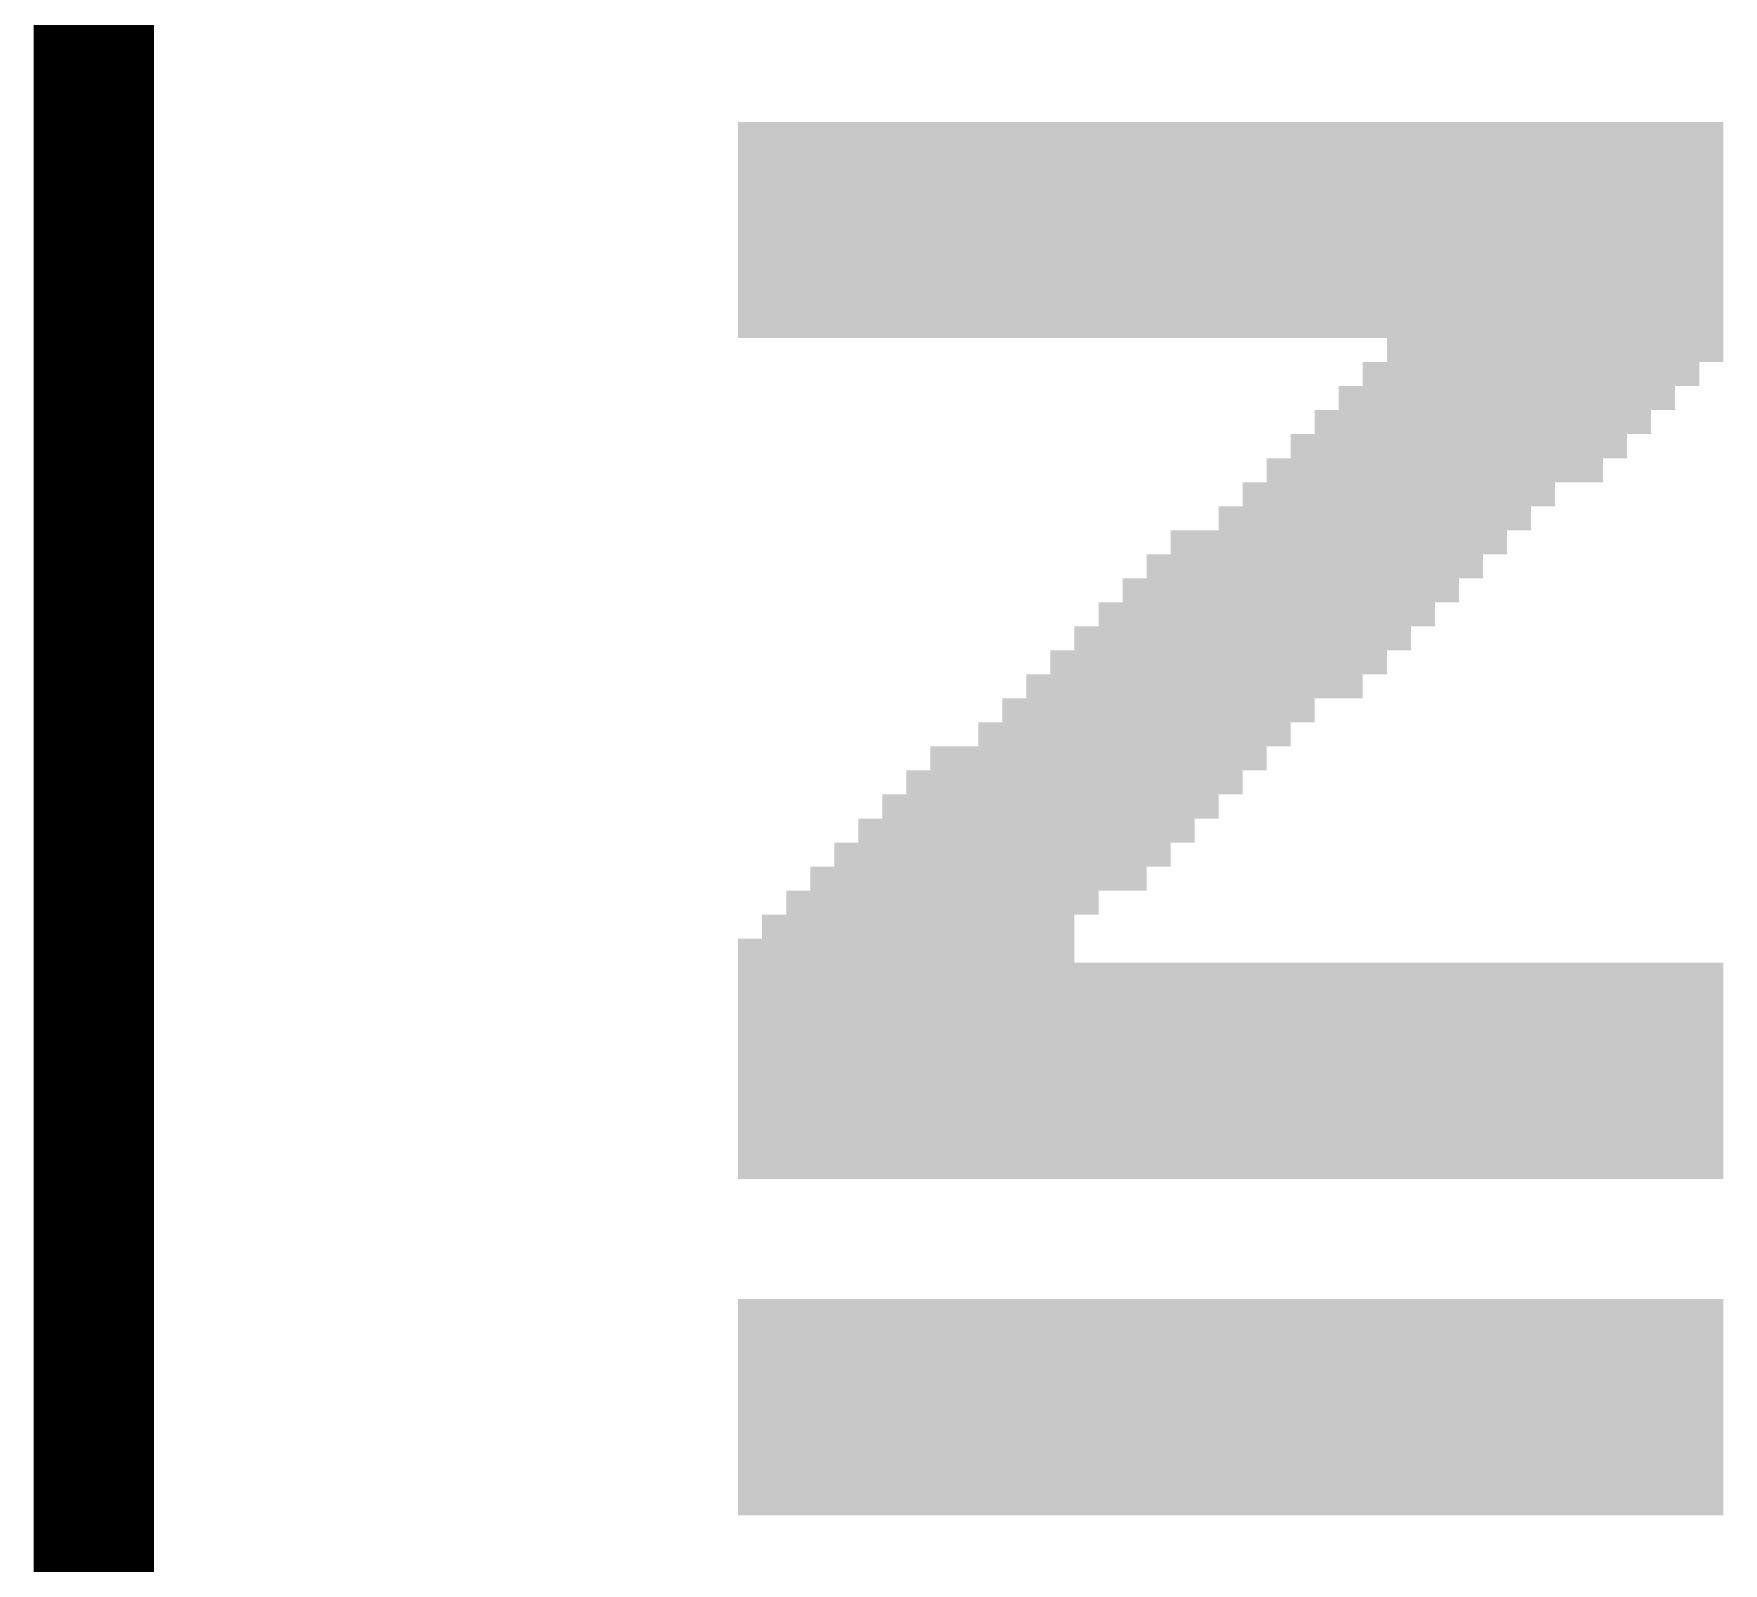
# Model space of a CAD drawing. Extents: x -33.1 to 40.1, y -20.3 to 20.1.
# Drawn here: x 34.736 to 36.523, y -10.139 to -8.521 of the extents above; entities that cross this region are included whole.
import ezdxf

# ---------------------------------------------------------------- set-up
doc = ezdxf.new("R2010")
doc.units = 0
doc.layers.add('21', color=253, linetype='CONTINUOUS')

# ---------------------------------------------------------------- blocks, each defined once
blk = doc.blocks.new('RECT')
blk.add_solid([(-0.5, -0.5), (0.5, -0.5), (-0.5, 0.5), (0.5, 0.5)])

msp = doc.modelspace()

# ---------------------------------------------------------------- linework, layer by layer
at = {"layer": '21', "const_width": 0.127}
msp.add_lwpolyline([(34.8, -13.948), (34.8, 7.952)], dxfattribs=at)

# ---------------------------------------------------------------- block references
at = {"layer": '21', "xscale": 0.0254, "yscale": 0.0254, "rotation": 90}
for p in [(35.4938, -8.6272), (35.5192, -8.6272), (35.5446, -8.6272), (35.57, -8.6272), (35.5954, -8.6272), (35.6208, -8.6272), (35.6462, -8.6272), (35.6716, -8.6272), (35.697, -8.6272), (35.7224, -8.6272), (35.7478, -8.6272), (35.7732, -8.6272), (35.7986, -8.6272), (35.824, -8.6272), (35.8494, -8.6272), (35.8748, -8.6272), (35.9002, -8.6272), (35.9256, -8.6272), (35.951, -8.6272), (35.9764, -8.6272), (36.0018, -8.6272), (36.0272, -8.6272), (36.0526, -8.6272), (36.078, -8.6272), (36.1034, -8.6272), (36.1288, -8.6272), (36.1542, -8.6272), (36.1796, -8.6272), (36.205, -8.6272), (36.2304, -8.6272), (36.2558, -8.6272), (36.2812, -8.6272), (36.3066, -8.6272), (36.332, -8.6272), (36.3574, -8.6272), (36.3828, -8.6272), (36.4082, -8.6272), (36.4336, -8.6272), (36.459, -8.6272), (36.4844, -8.6272), (36.5098, -8.6272), (35.4938, -8.6526), (35.5192, -8.6526), (35.5446, -8.6526), (35.57, -8.6526), (35.5954, -8.6526), (35.6208, -8.6526), (35.6462, -8.6526), (35.6716, -8.6526), (35.697, -8.6526), (35.7224, -8.6526), (35.7478, -8.6526), (35.7732, -8.6526), (35.7986, -8.6526), (35.824, -8.6526), (35.8494, -8.6526), (35.8748, -8.6526), (35.9002, -8.6526), (35.9256, -8.6526), (35.951, -8.6526), (35.9764, -8.6526), (36.0018, -8.6526), (36.0272, -8.6526), (36.0526, -8.6526), (36.078, -8.6526), (36.1034, -8.6526), (36.1288, -8.6526), (36.1542, -8.6526), (36.1796, -8.6526), (36.205, -8.6526), (36.2304, -8.6526), (36.2558, -8.6526), (36.2812, -8.6526), (36.3066, -8.6526), (36.332, -8.6526), (36.3574, -8.6526), (36.3828, -8.6526), (36.4082, -8.6526), (36.4336, -8.6526), (36.459, -8.6526), (36.4844, -8.6526), (36.5098, -8.6526), (35.4938, -8.678), (35.5192, -8.678), (35.5446, -8.678), (35.57, -8.678), (35.5954, -8.678), (35.6208, -8.678), (35.6462, -8.678), (35.6716, -8.678), (35.697, -8.678), (35.7224, -8.678), (35.7478, -8.678), (35.7732, -8.678), (35.7986, -8.678), (35.824, -8.678), (35.8494, -8.678), (35.8748, -8.678), (35.9002, -8.678), (35.9256, -8.678), (35.951, -8.678), (35.9764, -8.678), (36.0018, -8.678), (36.0272, -8.678), (36.0526, -8.678), (36.078, -8.678), (36.1034, -8.678), (36.1288, -8.678), (36.1542, -8.678), (36.1796, -8.678), (36.205, -8.678), (36.2304, -8.678), (36.2558, -8.678), (36.2812, -8.678), (36.3066, -8.678), (36.332, -8.678), (36.3574, -8.678), (36.3828, -8.678), (36.4082, -8.678), (36.4336, -8.678), (36.459, -8.678), (36.4844, -8.678), (36.5098, -8.678), (35.4938, -8.7034), (35.5192, -8.7034), (35.5446, -8.7034), (35.57, -8.7034), (35.5954, -8.7034), (35.6208, -8.7034), (35.6462, -8.7034), (35.6716, -8.7034), (35.697, -8.7034), (35.7224, -8.7034), (35.7478, -8.7034), (35.7732, -8.7034), (35.7986, -8.7034), (35.824, -8.7034), (35.8494, -8.7034), (35.8748, -8.7034), (35.9002, -8.7034), (35.9256, -8.7034), (35.951, -8.7034), (35.9764, -8.7034), (36.0018, -8.7034), (36.0272, -8.7034), (36.0526, -8.7034), (36.078, -8.7034), (36.1034, -8.7034), (36.1288, -8.7034), (36.1542, -8.7034), (36.1796, -8.7034), (36.205, -8.7034), (36.2304, -8.7034), (36.2558, -8.7034), (36.2812, -8.7034), (36.3066, -8.7034), (36.332, -8.7034), (36.3574, -8.7034), (36.3828, -8.7034), (36.4082, -8.7034), (36.4336, -8.7034), (36.459, -8.7034), (36.4844, -8.7034), (36.5098, -8.7034), (35.4938, -8.7288), (35.5192, -8.7288), (35.5446, -8.7288), (35.57, -8.7288), (35.5954, -8.7288), (35.6208, -8.7288), (35.6462, -8.7288), (35.6716, -8.7288), (35.697, -8.7288), (35.7224, -8.7288), (35.7478, -8.7288), (35.7732, -8.7288), (35.7986, -8.7288), (35.824, -8.7288), (35.8494, -8.7288), (35.8748, -8.7288), (35.9002, -8.7288), (35.9256, -8.7288), (35.951, -8.7288), (35.9764, -8.7288), (36.0018, -8.7288), (36.0272, -8.7288), (36.0526, -8.7288), (36.078, -8.7288), (36.1034, -8.7288), (36.1288, -8.7288), (36.1542, -8.7288), (36.1796, -8.7288), (36.205, -8.7288), (36.2304, -8.7288), (36.2558, -8.7288), (36.2812, -8.7288), (36.3066, -8.7288), (36.332, -8.7288), (36.3574, -8.7288), (36.3828, -8.7288), (36.4082, -8.7288), (36.4336, -8.7288), (36.459, -8.7288), (36.4844, -8.7288), (36.5098, -8.7288), (35.4938, -8.7542), (35.5192, -8.7542), (35.5446, -8.7542), (35.57, -8.7542), (35.5954, -8.7542), (35.6208, -8.7542), (35.6462, -8.7542), (35.6716, -8.7542), (35.697, -8.7542), (35.7224, -8.7542), (35.7478, -8.7542), (35.7732, -8.7542), (35.7986, -8.7542), (35.824, -8.7542), (35.8494, -8.7542), (35.8748, -8.7542), (35.9002, -8.7542), (35.9256, -8.7542), (35.951, -8.7542), (35.9764, -8.7542), (36.0018, -8.7542), (36.0272, -8.7542), (36.0526, -8.7542), (36.078, -8.7542), (36.1034, -8.7542), (36.1288, -8.7542), (36.1542, -8.7542), (36.1796, -8.7542), (36.205, -8.7542), (36.2304, -8.7542), (36.2558, -8.7542), (36.2812, -8.7542), (36.3066, -8.7542), (36.332, -8.7542), (36.3574, -8.7542), (36.3828, -8.7542), (36.4082, -8.7542), (36.4336, -8.7542), (36.459, -8.7542), (36.4844, -8.7542), (36.5098, -8.7542), (35.4938, -8.7796), (35.5192, -8.7796), (35.5446, -8.7796), (35.57, -8.7796), (35.5954, -8.7796), (35.6208, -8.7796), (35.6462, -8.7796), (35.6716, -8.7796), (35.697, -8.7796), (35.7224, -8.7796), (35.7478, -8.7796), (35.7732, -8.7796), (35.7986, -8.7796), (35.824, -8.7796), (35.8494, -8.7796), (35.8748, -8.7796), (35.9002, -8.7796), (35.9256, -8.7796), (35.951, -8.7796), (35.9764, -8.7796), (36.0018, -8.7796), (36.0272, -8.7796), (36.0526, -8.7796), (36.078, -8.7796), (36.1034, -8.7796), (36.1288, -8.7796), (36.1542, -8.7796), (36.1796, -8.7796), (36.205, -8.7796), (36.2304, -8.7796), (36.2558, -8.7796), (36.2812, -8.7796), (36.3066, -8.7796), (36.332, -8.7796), (36.3574, -8.7796), (36.3828, -8.7796), (36.4082, -8.7796), (36.4336, -8.7796), (36.459, -8.7796), (36.4844, -8.7796), (36.5098, -8.7796), (35.4938, -8.805), (35.5192, -8.805), (35.5446, -8.805), (35.57, -8.805), (35.5954, -8.805), (35.6208, -8.805), (35.6462, -8.805), (35.6716, -8.805), (35.697, -8.805), (35.7224, -8.805), (35.7478, -8.805), (35.7732, -8.805), (35.7986, -8.805), (35.824, -8.805), (35.8494, -8.805), (35.8748, -8.805), (35.9002, -8.805), (35.9256, -8.805), (35.951, -8.805), (35.9764, -8.805), (36.0018, -8.805), (36.0272, -8.805), (36.0526, -8.805), (36.078, -8.805), (36.1034, -8.805), (36.1288, -8.805), (36.1542, -8.805), (36.1796, -8.805), (36.205, -8.805), (36.2304, -8.805), (36.2558, -8.805), (36.2812, -8.805), (36.3066, -8.805), (36.332, -8.805), (36.3574, -8.805), (36.3828, -8.805), (36.4082, -8.805), (36.4336, -8.805), (36.459, -8.805), (36.4844, -8.805), (36.5098, -8.805), (35.4938, -8.8304), (35.5192, -8.8304), (35.5446, -8.8304), (35.57, -8.8304), (35.5954, -8.8304), (35.6208, -8.8304), (35.6462, -8.8304), (35.6716, -8.8304), (35.697, -8.8304), (35.7224, -8.8304), (35.7478, -8.8304), (35.7732, -8.8304), (35.7986, -8.8304), (35.824, -8.8304), (35.8494, -8.8304), (35.8748, -8.8304), (35.9002, -8.8304), (35.9256, -8.8304), (35.951, -8.8304), (35.9764, -8.8304), (36.0018, -8.8304), (36.0272, -8.8304), (36.0526, -8.8304), (36.078, -8.8304), (36.1034, -8.8304), (36.1288, -8.8304), (36.1542, -8.8304), (36.1796, -8.8304), (36.205, -8.8304), (36.2304, -8.8304), (36.2558, -8.8304), (36.2812, -8.8304), (36.3066, -8.8304), (36.332, -8.8304), (36.3574, -8.8304), (36.3828, -8.8304), (36.4082, -8.8304), (36.4336, -8.8304), (36.459, -8.8304), (36.4844, -8.8304), (36.5098, -8.8304), (36.1796, -8.8558), (36.205, -8.8558), (36.2304, -8.8558), (36.2558, -8.8558), (36.2812, -8.8558), (36.3066, -8.8558), (36.332, -8.8558), (36.3574, -8.8558), (36.3828, -8.8558), (36.4082, -8.8558), (36.4336, -8.8558), (36.459, -8.8558), (36.4844, -8.8558), (36.5098, -8.8558), (36.1542, -8.8812), (36.1796, -8.8812), (36.205, -8.8812), (36.2304, -8.8812), (36.2558, -8.8812), (36.2812, -8.8812), (36.3066, -8.8812), (36.332, -8.8812), (36.3574, -8.8812), (36.3828, -8.8812), (36.4082, -8.8812), (36.4336, -8.8812), (36.459, -8.8812), (36.4844, -8.8812), (36.1288, -8.9066), (36.1542, -8.9066), (36.1796, -8.9066), (36.205, -8.9066), (36.2304, -8.9066), (36.2558, -8.9066), (36.2812, -8.9066), (36.3066, -8.9066), (36.332, -8.9066), (36.3574, -8.9066), (36.3828, -8.9066), (36.4082, -8.9066), (36.4336, -8.9066), (36.459, -8.9066), (36.1034, -8.932), (36.1288, -8.932), (36.1542, -8.932), (36.1796, -8.932), (36.205, -8.932), (36.2304, -8.932), (36.2558, -8.932), (36.2812, -8.932), (36.3066, -8.932), (36.332, -8.932), (36.3574, -8.932), (36.3828, -8.932), (36.4082, -8.932), (36.4336, -8.932), (36.078, -8.9574), (36.1034, -8.9574), (36.1288, -8.9574), (36.1542, -8.9574), (36.1796, -8.9574), (36.205, -8.9574), (36.2304, -8.9574), (36.2558, -8.9574), (36.2812, -8.9574), (36.3066, -8.9574), (36.332, -8.9574), (36.3574, -8.9574), (36.3828, -8.9574), (36.4082, -8.9574), (36.0526, -8.9828), (36.078, -8.9828), (36.1034, -8.9828), (36.1288, -8.9828), (36.1542, -8.9828), (36.1796, -8.9828), (36.205, -8.9828), (36.2304, -8.9828), (36.2558, -8.9828), (36.2812, -8.9828), (36.3066, -8.9828), (36.332, -8.9828), (36.3574, -8.9828), (36.3828, -8.9828), (36.0272, -9.0082), (36.0526, -9.0082), (36.078, -9.0082), (36.1034, -9.0082), (36.1288, -9.0082), (36.1542, -9.0082), (36.1796, -9.0082), (36.205, -9.0082), (36.2304, -9.0082), (36.2558, -9.0082), (36.2812, -9.0082), (36.3066, -9.0082), (36.332, -9.0082), (36.0018, -9.0336), (36.0272, -9.0336), (36.0526, -9.0336), (36.078, -9.0336), (36.1034, -9.0336), (36.1288, -9.0336), (36.1542, -9.0336), (36.1796, -9.0336), (36.205, -9.0336), (36.2304, -9.0336), (36.2558, -9.0336), (36.2812, -9.0336), (36.3066, -9.0336), (35.951, -9.059), (35.9764, -9.059), (36.0018, -9.059), (36.0272, -9.059), (36.0526, -9.059), (36.078, -9.059), (36.1034, -9.059), (36.1288, -9.059), (36.1542, -9.059), (36.1796, -9.059), (36.205, -9.059), (36.2304, -9.059), (36.2558, -9.059), (36.2812, -9.059), (35.9256, -9.0844), (35.951, -9.0844), (35.9764, -9.0844), (36.0018, -9.0844), (36.0272, -9.0844), (36.0526, -9.0844), (36.078, -9.0844), (36.1034, -9.0844), (36.1288, -9.0844), (36.1542, -9.0844), (36.1796, -9.0844), (36.205, -9.0844), (36.2304, -9.0844), (36.2558, -9.0844), (35.9002, -9.1098), (35.9256, -9.1098), (35.951, -9.1098), (35.9764, -9.1098), (36.0018, -9.1098), (36.0272, -9.1098), (36.0526, -9.1098), (36.078, -9.1098), (36.1034, -9.1098), (36.1288, -9.1098), (36.1542, -9.1098), (36.1796, -9.1098), (36.205, -9.1098), (36.2304, -9.1098), (35.8748, -9.1352), (35.9002, -9.1352), (35.9256, -9.1352), (35.951, -9.1352), (35.9764, -9.1352), (36.0018, -9.1352), (36.0272, -9.1352), (36.0526, -9.1352), (36.078, -9.1352), (36.1034, -9.1352), (36.1288, -9.1352), (36.1542, -9.1352), (36.1796, -9.1352), (36.205, -9.1352), (35.8494, -9.1606), (35.8748, -9.1606), (35.9002, -9.1606), (35.9256, -9.1606), (35.951, -9.1606), (35.9764, -9.1606), (36.0018, -9.1606), (36.0272, -9.1606), (36.0526, -9.1606), (36.078, -9.1606), (36.1034, -9.1606), (36.1288, -9.1606), (36.1542, -9.1606), (36.1796, -9.1606), (35.824, -9.186), (35.8494, -9.186), (35.8748, -9.186), (35.9002, -9.186), (35.9256, -9.186), (35.951, -9.186), (35.9764, -9.186), (36.0018, -9.186), (36.0272, -9.186), (36.0526, -9.186), (36.078, -9.186), (36.1034, -9.186), (36.1288, -9.186), (36.1542, -9.186), (35.7986, -9.2114), (35.824, -9.2114), (35.8494, -9.2114), (35.8748, -9.2114), (35.9002, -9.2114), (35.9256, -9.2114), (35.951, -9.2114), (35.9764, -9.2114), (36.0018, -9.2114), (36.0272, -9.2114), (36.0526, -9.2114), (36.078, -9.2114), (36.1034, -9.2114), (36.1288, -9.2114), (35.7732, -9.2368), (35.7986, -9.2368), (35.824, -9.2368), (35.8494, -9.2368), (35.8748, -9.2368), (35.9002, -9.2368), (35.9256, -9.2368), (35.951, -9.2368), (35.9764, -9.2368), (36.0018, -9.2368), (36.0272, -9.2368), (36.0526, -9.2368), (36.078, -9.2368), (35.7478, -9.2622), (35.7732, -9.2622), (35.7986, -9.2622), (35.824, -9.2622), (35.8494, -9.2622), (35.8748, -9.2622), (35.9002, -9.2622), (35.9256, -9.2622), (35.951, -9.2622), (35.9764, -9.2622), (36.0018, -9.2622), (36.0272, -9.2622), (36.0526, -9.2622), (35.697, -9.2876), (35.7224, -9.2876), (35.7478, -9.2876), (35.7732, -9.2876), (35.7986, -9.2876), (35.824, -9.2876), (35.8494, -9.2876), (35.8748, -9.2876), (35.9002, -9.2876), (35.9256, -9.2876), (35.951, -9.2876), (35.9764, -9.2876), (36.0018, -9.2876), (36.0272, -9.2876), (35.6716, -9.313), (35.697, -9.313), (35.7224, -9.313), (35.7478, -9.313), (35.7732, -9.313), (35.7986, -9.313), (35.824, -9.313), (35.8494, -9.313), (35.8748, -9.313), (35.9002, -9.313), (35.9256, -9.313), (35.951, -9.313), (35.9764, -9.313), (36.0018, -9.313), (35.6462, -9.3384), (35.6716, -9.3384), (35.697, -9.3384), (35.7224, -9.3384), (35.7478, -9.3384), (35.7732, -9.3384), (35.7986, -9.3384), (35.824, -9.3384), (35.8494, -9.3384), (35.8748, -9.3384), (35.9002, -9.3384), (35.9256, -9.3384), (35.951, -9.3384), (35.9764, -9.3384), (35.6208, -9.3638), (35.6462, -9.3638), (35.6716, -9.3638), (35.697, -9.3638), (35.7224, -9.3638), (35.7478, -9.3638), (35.7732, -9.3638), (35.7986, -9.3638), (35.824, -9.3638), (35.8494, -9.3638), (35.8748, -9.3638), (35.9002, -9.3638), (35.9256, -9.3638), (35.951, -9.3638), (35.5954, -9.3892), (35.6208, -9.3892), (35.6462, -9.3892), (35.6716, -9.3892), (35.697, -9.3892), (35.7224, -9.3892), (35.7478, -9.3892), (35.7732, -9.3892), (35.7986, -9.3892), (35.824, -9.3892), (35.8494, -9.3892), (35.8748, -9.3892), (35.9002, -9.3892), (35.9256, -9.3892), (35.57, -9.4146), (35.5954, -9.4146), (35.6208, -9.4146), (35.6462, -9.4146), (35.6716, -9.4146), (35.697, -9.4146), (35.7224, -9.4146), (35.7478, -9.4146), (35.7732, -9.4146), (35.7986, -9.4146), (35.824, -9.4146), (35.8494, -9.4146), (35.8748, -9.4146), (35.9002, -9.4146), (35.5446, -9.44), (35.57, -9.44), (35.5954, -9.44), (35.6208, -9.44), (35.6462, -9.44), (35.6716, -9.44), (35.697, -9.44), (35.7224, -9.44), (35.7478, -9.44), (35.7732, -9.44), (35.7986, -9.44), (35.824, -9.44), (35.8494, -9.44), (35.5192, -9.4654), (35.5446, -9.4654), (35.57, -9.4654), (35.5954, -9.4654), (35.6208, -9.4654), (35.6462, -9.4654), (35.6716, -9.4654), (35.697, -9.4654), (35.7224, -9.4654), (35.7478, -9.4654), (35.7732, -9.4654), (35.7986, -9.4654), (35.824, -9.4654), (35.4938, -9.4908), (35.5192, -9.4908), (35.5446, -9.4908), (35.57, -9.4908), (35.5954, -9.4908), (35.6208, -9.4908), (35.6462, -9.4908), (35.6716, -9.4908), (35.697, -9.4908), (35.7224, -9.4908), (35.7478, -9.4908), (35.7732, -9.4908), (35.7986, -9.4908), (35.824, -9.4908), (35.4938, -9.5162), (35.5192, -9.5162), (35.5446, -9.5162), (35.57, -9.5162), (35.5954, -9.5162), (35.6208, -9.5162), (35.6462, -9.5162), (35.6716, -9.5162), (35.697, -9.5162), (35.7224, -9.5162), (35.7478, -9.5162), (35.7732, -9.5162), (35.7986, -9.5162), (35.824, -9.5162), (35.8494, -9.5162), (35.8748, -9.5162), (35.9002, -9.5162), (35.9256, -9.5162), (35.951, -9.5162), (35.9764, -9.5162), (36.0018, -9.5162), (36.0272, -9.5162), (36.0526, -9.5162), (36.078, -9.5162), (36.1034, -9.5162), (36.1288, -9.5162), (36.1542, -9.5162), (36.1796, -9.5162), (36.205, -9.5162), (36.2304, -9.5162), (36.2558, -9.5162), (36.2812, -9.5162), (36.3066, -9.5162), (36.332, -9.5162), (36.3574, -9.5162), (36.3828, -9.5162), (36.4082, -9.5162), (36.4336, -9.5162), (36.459, -9.5162), (36.4844, -9.5162), (36.5098, -9.5162), (35.4938, -9.5416), (35.5192, -9.5416), (35.5446, -9.5416), (35.57, -9.5416), (35.5954, -9.5416), (35.6208, -9.5416), (35.6462, -9.5416), (35.6716, -9.5416), (35.697, -9.5416), (35.7224, -9.5416), (35.7478, -9.5416), (35.7732, -9.5416), (35.7986, -9.5416), (35.824, -9.5416), (35.8494, -9.5416), (35.8748, -9.5416), (35.9002, -9.5416), (35.9256, -9.5416), (35.951, -9.5416), (35.9764, -9.5416), (36.0018, -9.5416), (36.0272, -9.5416), (36.0526, -9.5416), (36.078, -9.5416), (36.1034, -9.5416), (36.1288, -9.5416), (36.1542, -9.5416), (36.1796, -9.5416), (36.205, -9.5416), (36.2304, -9.5416), (36.2558, -9.5416), (36.2812, -9.5416), (36.3066, -9.5416), (36.332, -9.5416), (36.3574, -9.5416), (36.3828, -9.5416), (36.4082, -9.5416), (36.4336, -9.5416), (36.459, -9.5416), (36.4844, -9.5416), (36.5098, -9.5416), (35.4938, -9.567), (35.5192, -9.567), (35.5446, -9.567), (35.57, -9.567), (35.5954, -9.567), (35.6208, -9.567), (35.6462, -9.567), (35.6716, -9.567), (35.697, -9.567), (35.7224, -9.567), (35.7478, -9.567), (35.7732, -9.567), (35.7986, -9.567), (35.824, -9.567), (35.8494, -9.567), (35.8748, -9.567), (35.9002, -9.567), (35.9256, -9.567), (35.951, -9.567), (35.9764, -9.567), (36.0018, -9.567), (36.0272, -9.567), (36.0526, -9.567), (36.078, -9.567), (36.1034, -9.567), (36.1288, -9.567), (36.1542, -9.567), (36.1796, -9.567), (36.205, -9.567), (36.2304, -9.567), (36.2558, -9.567), (36.2812, -9.567), (36.3066, -9.567), (36.332, -9.567), (36.3574, -9.567), (36.3828, -9.567), (36.4082, -9.567), (36.4336, -9.567), (36.459, -9.567), (36.4844, -9.567), (36.5098, -9.567), (35.4938, -9.5924), (35.5192, -9.5924), (35.5446, -9.5924), (35.57, -9.5924), (35.5954, -9.5924), (35.6208, -9.5924), (35.6462, -9.5924), (35.6716, -9.5924), (35.697, -9.5924), (35.7224, -9.5924), (35.7478, -9.5924), (35.7732, -9.5924), (35.7986, -9.5924), (35.824, -9.5924), (35.8494, -9.5924), (35.8748, -9.5924), (35.9002, -9.5924), (35.9256, -9.5924), (35.951, -9.5924), (35.9764, -9.5924), (36.0018, -9.5924), (36.0272, -9.5924), (36.0526, -9.5924), (36.078, -9.5924), (36.1034, -9.5924), (36.1288, -9.5924), (36.1542, -9.5924), (36.1796, -9.5924), (36.205, -9.5924), (36.2304, -9.5924), (36.2558, -9.5924), (36.2812, -9.5924), (36.3066, -9.5924), (36.332, -9.5924), (36.3574, -9.5924), (36.3828, -9.5924), (36.4082, -9.5924), (36.4336, -9.5924), (36.459, -9.5924), (36.4844, -9.5924), (36.5098, -9.5924), (35.4938, -9.6178), (35.5192, -9.6178), (35.5446, -9.6178), (35.57, -9.6178), (35.5954, -9.6178), (35.6208, -9.6178), (35.6462, -9.6178), (35.6716, -9.6178), (35.697, -9.6178), (35.7224, -9.6178), (35.7478, -9.6178), (35.7732, -9.6178), (35.7986, -9.6178), (35.824, -9.6178), (35.8494, -9.6178), (35.8748, -9.6178), (35.9002, -9.6178), (35.9256, -9.6178), (35.951, -9.6178), (35.9764, -9.6178), (36.0018, -9.6178), (36.0272, -9.6178), (36.0526, -9.6178), (36.078, -9.6178), (36.1034, -9.6178), (36.1288, -9.6178), (36.1542, -9.6178), (36.1796, -9.6178), (36.205, -9.6178), (36.2304, -9.6178), (36.2558, -9.6178), (36.2812, -9.6178), (36.3066, -9.6178), (36.332, -9.6178), (36.3574, -9.6178), (36.3828, -9.6178), (36.4082, -9.6178), (36.4336, -9.6178), (36.459, -9.6178), (36.4844, -9.6178), (36.5098, -9.6178), (35.4938, -9.6432), (35.5192, -9.6432), (35.5446, -9.6432), (35.57, -9.6432), (35.5954, -9.6432), (35.6208, -9.6432), (35.6462, -9.6432), (35.6716, -9.6432), (35.697, -9.6432), (35.7224, -9.6432), (35.7478, -9.6432), (35.7732, -9.6432), (35.7986, -9.6432), (35.824, -9.6432), (35.8494, -9.6432), (35.8748, -9.6432), (35.9002, -9.6432), (35.9256, -9.6432), (35.951, -9.6432), (35.9764, -9.6432), (36.0018, -9.6432), (36.0272, -9.6432), (36.0526, -9.6432), (36.078, -9.6432), (36.1034, -9.6432), (36.1288, -9.6432), (36.1542, -9.6432), (36.1796, -9.6432), (36.205, -9.6432), (36.2304, -9.6432), (36.2558, -9.6432), (36.2812, -9.6432), (36.3066, -9.6432), (36.332, -9.6432), (36.3574, -9.6432), (36.3828, -9.6432), (36.4082, -9.6432), (36.4336, -9.6432), (36.459, -9.6432), (36.4844, -9.6432), (36.5098, -9.6432), (35.4938, -9.6686), (35.5192, -9.6686), (35.5446, -9.6686), (35.57, -9.6686), (35.5954, -9.6686), (35.6208, -9.6686), (35.6462, -9.6686), (35.6716, -9.6686), (35.697, -9.6686), (35.7224, -9.6686), (35.7478, -9.6686), (35.7732, -9.6686), (35.7986, -9.6686), (35.824, -9.6686), (35.8494, -9.6686), (35.8748, -9.6686), (35.9002, -9.6686), (35.9256, -9.6686), (35.951, -9.6686), (35.9764, -9.6686), (36.0018, -9.6686), (36.0272, -9.6686), (36.0526, -9.6686), (36.078, -9.6686), (36.1034, -9.6686), (36.1288, -9.6686), (36.1542, -9.6686), (36.1796, -9.6686), (36.205, -9.6686), (36.2304, -9.6686), (36.2558, -9.6686), (36.2812, -9.6686), (36.3066, -9.6686), (36.332, -9.6686), (36.3574, -9.6686), (36.3828, -9.6686), (36.4082, -9.6686), (36.4336, -9.6686), (36.459, -9.6686), (36.4844, -9.6686), (36.5098, -9.6686), (35.4938, -9.694), (35.5192, -9.694), (35.5446, -9.694), (35.57, -9.694), (35.5954, -9.694), (35.6208, -9.694), (35.6462, -9.694), (35.6716, -9.694), (35.697, -9.694), (35.7224, -9.694), (35.7478, -9.694), (35.7732, -9.694), (35.7986, -9.694), (35.824, -9.694), (35.8494, -9.694), (35.8748, -9.694), (35.9002, -9.694), (35.9256, -9.694), (35.951, -9.694), (35.9764, -9.694), (36.0018, -9.694), (36.0272, -9.694), (36.0526, -9.694), (36.078, -9.694), (36.1034, -9.694), (36.1288, -9.694), (36.1542, -9.694), (36.1796, -9.694), (36.205, -9.694), (36.2304, -9.694), (36.2558, -9.694), (36.2812, -9.694), (36.3066, -9.694), (36.332, -9.694), (36.3574, -9.694), (36.3828, -9.694), (36.4082, -9.694), (36.4336, -9.694), (36.459, -9.694), (36.4844, -9.694), (36.5098, -9.694), (35.4938, -9.7194), (35.5192, -9.7194), (35.5446, -9.7194), (35.57, -9.7194), (35.5954, -9.7194), (35.6208, -9.7194), (35.6462, -9.7194), (35.6716, -9.7194), (35.697, -9.7194), (35.7224, -9.7194), (35.7478, -9.7194), (35.7732, -9.7194), (35.7986, -9.7194), (35.824, -9.7194), (35.8494, -9.7194), (35.8748, -9.7194), (35.9002, -9.7194), (35.9256, -9.7194), (35.951, -9.7194), (35.9764, -9.7194), (36.0018, -9.7194), (36.0272, -9.7194), (36.0526, -9.7194), (36.078, -9.7194), (36.1034, -9.7194), (36.1288, -9.7194), (36.1542, -9.7194), (36.1796, -9.7194), (36.205, -9.7194), (36.2304, -9.7194), (36.2558, -9.7194), (36.2812, -9.7194), (36.3066, -9.7194), (36.332, -9.7194), (36.3574, -9.7194), (36.3828, -9.7194), (36.4082, -9.7194), (36.4336, -9.7194), (36.459, -9.7194), (36.4844, -9.7194), (36.5098, -9.7194), (35.4938, -9.8718), (35.5192, -9.8718), (35.5446, -9.8718), (35.57, -9.8718), (35.5954, -9.8718), (35.6208, -9.8718), (35.6462, -9.8718), (35.6716, -9.8718), (35.697, -9.8718), (35.7224, -9.8718), (35.7478, -9.8718), (35.7732, -9.8718), (35.7986, -9.8718), (35.824, -9.8718), (35.8494, -9.8718), (35.8748, -9.8718), (35.9002, -9.8718), (35.9256, -9.8718), (35.951, -9.8718), (35.9764, -9.8718), (36.0018, -9.8718), (36.0272, -9.8718), (36.0526, -9.8718), (36.078, -9.8718), (36.1034, -9.8718), (36.1288, -9.8718), (36.1542, -9.8718), (36.1796, -9.8718), (36.205, -9.8718), (36.2304, -9.8718), (36.2558, -9.8718), (36.2812, -9.8718), (36.3066, -9.8718), (36.332, -9.8718), (36.3574, -9.8718), (36.3828, -9.8718), (36.4082, -9.8718), (36.4336, -9.8718), (36.459, -9.8718), (36.4844, -9.8718), (36.5098, -9.8718), (35.4938, -9.8972), (35.5192, -9.8972), (35.5446, -9.8972), (35.57, -9.8972), (35.5954, -9.8972), (35.6208, -9.8972), (35.6462, -9.8972), (35.6716, -9.8972), (35.697, -9.8972), (35.7224, -9.8972), (35.7478, -9.8972), (35.7732, -9.8972), (35.7986, -9.8972), (35.824, -9.8972), (35.8494, -9.8972), (35.8748, -9.8972), (35.9002, -9.8972), (35.9256, -9.8972), (35.951, -9.8972), (35.9764, -9.8972), (36.0018, -9.8972), (36.0272, -9.8972), (36.0526, -9.8972), (36.078, -9.8972), (36.1034, -9.8972), (36.1288, -9.8972), (36.1542, -9.8972), (36.1796, -9.8972), (36.205, -9.8972), (36.2304, -9.8972), (36.2558, -9.8972), (36.2812, -9.8972), (36.3066, -9.8972), (36.332, -9.8972), (36.3574, -9.8972), (36.3828, -9.8972), (36.4082, -9.8972), (36.4336, -9.8972), (36.459, -9.8972), (36.4844, -9.8972), (36.5098, -9.8972), (35.4938, -9.9226), (35.5192, -9.9226), (35.5446, -9.9226), (35.57, -9.9226), (35.5954, -9.9226), (35.6208, -9.9226), (35.6462, -9.9226), (35.6716, -9.9226), (35.697, -9.9226), (35.7224, -9.9226), (35.7478, -9.9226), (35.7732, -9.9226), (35.7986, -9.9226), (35.824, -9.9226), (35.8494, -9.9226), (35.8748, -9.9226), (35.9002, -9.9226), (35.9256, -9.9226), (35.951, -9.9226), (35.9764, -9.9226), (36.0018, -9.9226), (36.0272, -9.9226), (36.0526, -9.9226), (36.078, -9.9226), (36.1034, -9.9226), (36.1288, -9.9226), (36.1542, -9.9226), (36.1796, -9.9226), (36.205, -9.9226), (36.2304, -9.9226), (36.2558, -9.9226), (36.2812, -9.9226), (36.3066, -9.9226), (36.332, -9.9226), (36.3574, -9.9226), (36.3828, -9.9226), (36.4082, -9.9226), (36.4336, -9.9226), (36.459, -9.9226), (36.4844, -9.9226), (36.5098, -9.9226), (35.4938, -9.948), (35.5192, -9.948), (35.5446, -9.948), (35.57, -9.948), (35.5954, -9.948), (35.6208, -9.948), (35.6462, -9.948), (35.6716, -9.948), (35.697, -9.948), (35.7224, -9.948), (35.7478, -9.948), (35.7732, -9.948), (35.7986, -9.948), (35.824, -9.948), (35.8494, -9.948), (35.8748, -9.948), (35.9002, -9.948), (35.9256, -9.948), (35.951, -9.948), (35.9764, -9.948), (36.0018, -9.948), (36.0272, -9.948), (36.0526, -9.948), (36.078, -9.948), (36.1034, -9.948), (36.1288, -9.948), (36.1542, -9.948), (36.1796, -9.948), (36.205, -9.948), (36.2304, -9.948), (36.2558, -9.948), (36.2812, -9.948), (36.3066, -9.948), (36.332, -9.948), (36.3574, -9.948), (36.3828, -9.948), (36.4082, -9.948), (36.4336, -9.948), (36.459, -9.948), (36.4844, -9.948), (36.5098, -9.948), (35.4938, -9.9734), (35.5192, -9.9734), (35.5446, -9.9734), (35.57, -9.9734), (35.5954, -9.9734), (35.6208, -9.9734), (35.6462, -9.9734), (35.6716, -9.9734), (35.697, -9.9734), (35.7224, -9.9734), (35.7478, -9.9734), (35.7732, -9.9734), (35.7986, -9.9734), (35.824, -9.9734), (35.8494, -9.9734), (35.8748, -9.9734), (35.9002, -9.9734), (35.9256, -9.9734), (35.951, -9.9734), (35.9764, -9.9734), (36.0018, -9.9734), (36.0272, -9.9734), (36.0526, -9.9734), (36.078, -9.9734), (36.1034, -9.9734), (36.1288, -9.9734), (36.1542, -9.9734), (36.1796, -9.9734), (36.205, -9.9734), (36.2304, -9.9734), (36.2558, -9.9734), (36.2812, -9.9734), (36.3066, -9.9734), (36.332, -9.9734), (36.3574, -9.9734), (36.3828, -9.9734), (36.4082, -9.9734), (36.4336, -9.9734), (36.459, -9.9734), (36.4844, -9.9734), (36.5098, -9.9734), (35.4938, -9.9988), (35.5192, -9.9988), (35.5446, -9.9988), (35.57, -9.9988), (35.5954, -9.9988), (35.6208, -9.9988), (35.6462, -9.9988), (35.6716, -9.9988), (35.697, -9.9988), (35.7224, -9.9988), (35.7478, -9.9988), (35.7732, -9.9988), (35.7986, -9.9988), (35.824, -9.9988), (35.8494, -9.9988), (35.8748, -9.9988), (35.9002, -9.9988), (35.9256, -9.9988), (35.951, -9.9988), (35.9764, -9.9988), (36.0018, -9.9988), (36.0272, -9.9988), (36.0526, -9.9988), (36.078, -9.9988), (36.1034, -9.9988), (36.1288, -9.9988), (36.1542, -9.9988), (36.1796, -9.9988), (36.205, -9.9988), (36.2304, -9.9988), (36.2558, -9.9988), (36.2812, -9.9988), (36.3066, -9.9988), (36.332, -9.9988), (36.3574, -9.9988), (36.3828, -9.9988), (36.4082, -9.9988), (36.4336, -9.9988), (36.459, -9.9988), (36.4844, -9.9988), (36.5098, -9.9988), (35.4938, -10.0242), (35.5192, -10.0242), (35.5446, -10.0242), (35.57, -10.0242), (35.5954, -10.0242), (35.6208, -10.0242), (35.6462, -10.0242), (35.6716, -10.0242), (35.697, -10.0242), (35.7224, -10.0242), (35.7478, -10.0242), (35.7732, -10.0242), (35.7986, -10.0242), (35.824, -10.0242), (35.8494, -10.0242), (35.8748, -10.0242), (35.9002, -10.0242), (35.9256, -10.0242), (35.951, -10.0242), (35.9764, -10.0242), (36.0018, -10.0242), (36.0272, -10.0242), (36.0526, -10.0242), (36.078, -10.0242), (36.1034, -10.0242), (36.1288, -10.0242), (36.1542, -10.0242), (36.1796, -10.0242), (36.205, -10.0242), (36.2304, -10.0242), (36.2558, -10.0242), (36.2812, -10.0242), (36.3066, -10.0242), (36.332, -10.0242), (36.3574, -10.0242), (36.3828, -10.0242), (36.4082, -10.0242), (36.4336, -10.0242), (36.459, -10.0242), (36.4844, -10.0242), (36.5098, -10.0242), (35.4938, -10.0496), (35.5192, -10.0496), (35.5446, -10.0496), (35.57, -10.0496), (35.5954, -10.0496), (35.6208, -10.0496), (35.6462, -10.0496), (35.6716, -10.0496), (35.697, -10.0496), (35.7224, -10.0496), (35.7478, -10.0496), (35.7732, -10.0496), (35.7986, -10.0496), (35.824, -10.0496), (35.8494, -10.0496), (35.8748, -10.0496), (35.9002, -10.0496), (35.9256, -10.0496), (35.951, -10.0496), (35.9764, -10.0496), (36.0018, -10.0496), (36.0272, -10.0496), (36.0526, -10.0496), (36.078, -10.0496), (36.1034, -10.0496), (36.1288, -10.0496), (36.1542, -10.0496), (36.1796, -10.0496), (36.205, -10.0496), (36.2304, -10.0496), (36.2558, -10.0496), (36.2812, -10.0496), (36.3066, -10.0496), (36.332, -10.0496), (36.3574, -10.0496), (36.3828, -10.0496), (36.4082, -10.0496), (36.4336, -10.0496), (36.459, -10.0496), (36.4844, -10.0496), (36.5098, -10.0496), (35.4938, -10.075), (35.5192, -10.075), (35.5446, -10.075), (35.57, -10.075), (35.5954, -10.075), (35.6208, -10.075), (35.6462, -10.075), (35.6716, -10.075), (35.697, -10.075), (35.7224, -10.075), (35.7478, -10.075), (35.7732, -10.075), (35.7986, -10.075), (35.824, -10.075), (35.8494, -10.075), (35.8748, -10.075), (35.9002, -10.075), (35.9256, -10.075), (35.951, -10.075), (35.9764, -10.075), (36.0018, -10.075), (36.0272, -10.075), (36.0526, -10.075), (36.078, -10.075), (36.1034, -10.075), (36.1288, -10.075), (36.1542, -10.075), (36.1796, -10.075), (36.205, -10.075), (36.2304, -10.075), (36.2558, -10.075), (36.2812, -10.075), (36.3066, -10.075), (36.332, -10.075), (36.3574, -10.075), (36.3828, -10.075), (36.4082, -10.075), (36.4336, -10.075), (36.459, -10.075), (36.4844, -10.075), (36.5098, -10.075)]:
    msp.add_blockref('RECT', p, dxfattribs=at)

doc.saveas('drawing.dxf')
